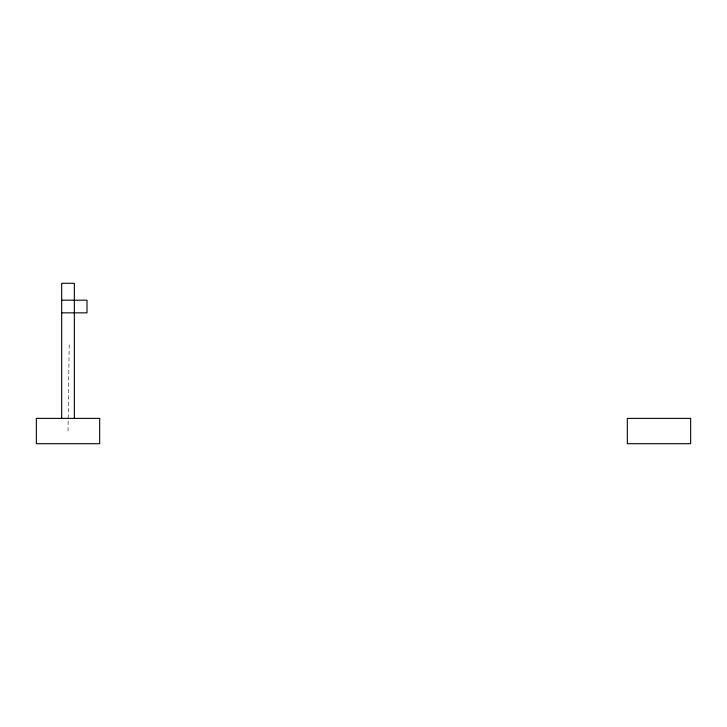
<?xml version="1.0" encoding="UTF-8"?>
<svg xmlns="http://www.w3.org/2000/svg" width="727" height="727" viewBox="0 0 727 727"><rect width="100%" height="100%" fill="white"/><g stroke="black" fill="none" stroke-linecap="round" stroke-linejoin="round"><path stroke-width="0.55" stroke-dasharray="3.63 2.73" d="M68.011 431.038L69.21 344.107"/><path stroke-width="1.09" d="M61.677 300.178L87.004 300.178L87.004 312.846L61.677 312.846M74.345 418.379L74.345 283.294L61.677 283.294L61.677 418.379M99.672 418.379L36.35 418.379L36.35 443.706L99.672 443.706L99.672 418.379M690.65 418.379L627.328 418.379L627.328 443.706L690.65 443.706L690.65 418.379"/></g></svg>
